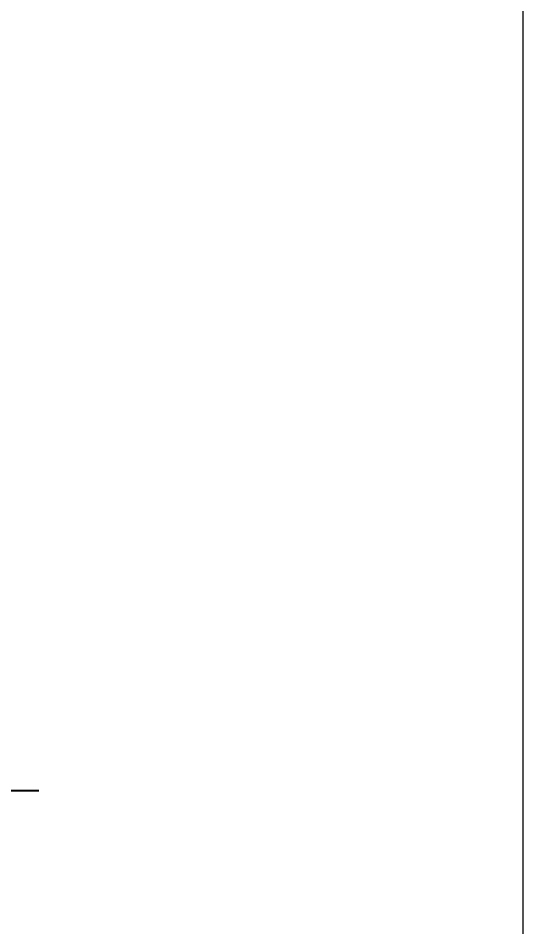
# Model space of a CAD drawing. Header units: millimetres. Extents: x 3171 to 3496, y 686 to 979.
# Drawn here: x 3448.6 to 3495.8, y 748.1 to 832.8 of the extents above; entities that cross this region are included whole.
import ezdxf

# ---------------------------------------------------------------- set-up
doc = ezdxf.new("R2010")
doc.units = ezdxf.units.MM
doc.header["$LTSCALE"] = 0.5
doc.layers.add('尺寸线', color=3, linetype='Continuous', lineweight=13)
doc.layers.add('波浪线', color=3, linetype='Continuous', lineweight=18)
doc.styles.add('数字和字母', font='romans.shx')
doc.dimstyles.new('轮趣标注1比1', dxfattribs={"dimscale": 1.5, "dimtxt": 2.5, "dimasz": 2.5, "dimexe": 1.25, "dimexo": 0.5, "dimtad": 1, "dimdec": 1, "dimdsep": 46, "dimtxsty": '数字和字母', "dimcen": 2.5, "dimadec": 0, "dimazin": 2, "dimtfac": 1, "dimtmove": 0, "dimatfit": 3, "dimfxl": 1, "dimtolj": 1, "dimarcsym": 0})

# ---------------------------------------------------------------- blocks, each defined once
blk = doc.blocks.new('*D66')
at = {"layer": 'Defpoints', "color": 0}
for p in [(3440.062, 770.557), (3443.062, 770.557), (3440.062, 760.771)]:
    blk.add_point(p, dxfattribs=at)
at = {"layer": '尺寸线', "color": 0, "lineweight": -2}
for p, q in [((3440.062, 769.807), (3440.062, 758.896)), ((3443.062, 769.807), (3443.062, 758.896)), ((3436.312, 760.771), (3428.175, 760.771)), ((3443.062, 760.771), (3440.062, 760.771)), ((3446.812, 760.771), (3450.562, 760.771))]:
    blk.add_line(p, q, dxfattribs=at)
at = {"layer": '尺寸线', "color": 0}
for points in [[(3436.312, 760.146), (3436.312, 761.396), (3440.062, 760.771)], [(3446.812, 761.396), (3446.812, 760.146), (3443.062, 760.771)]]:
    blk.add_solid(points, dxfattribs=at)
at = {"layer": '尺寸线', "color": 0, "insert": (3430.368, 763.584), "char_height": 3.75, "attachment_point": 5, "style": '数字和字母'}
blk.add_mtext('\\A1;3', dxfattribs=at)

msp = doc.modelspace()

# ---------------------------------------------------------------- linework, layer by layer
at = {"layer": '波浪线'}
msp.add_lwpolyline([(3171.307, 979.243), (3495.753, 979.243), (3495.753, 686.382), (3171.307, 686.382)], close=True, dxfattribs=at)

# ---------------------------------------------------------------- dimensions: what is measured, and where the dimension line sits
at = {"layer": '尺寸线'}
dim = msp.add_linear_dim(base=(3440.062, 760.771), p1=(3443.062, 770.557), p2=(3440.062, 770.557), dimstyle='轮趣标注1比1', dxfattribs=at)
dim.commit()
dim.dimension.update_dxf_attribs({"geometry": '*D66', "text_midpoint": (3430.368, 763.584)})

doc.saveas('drawing.dxf')
